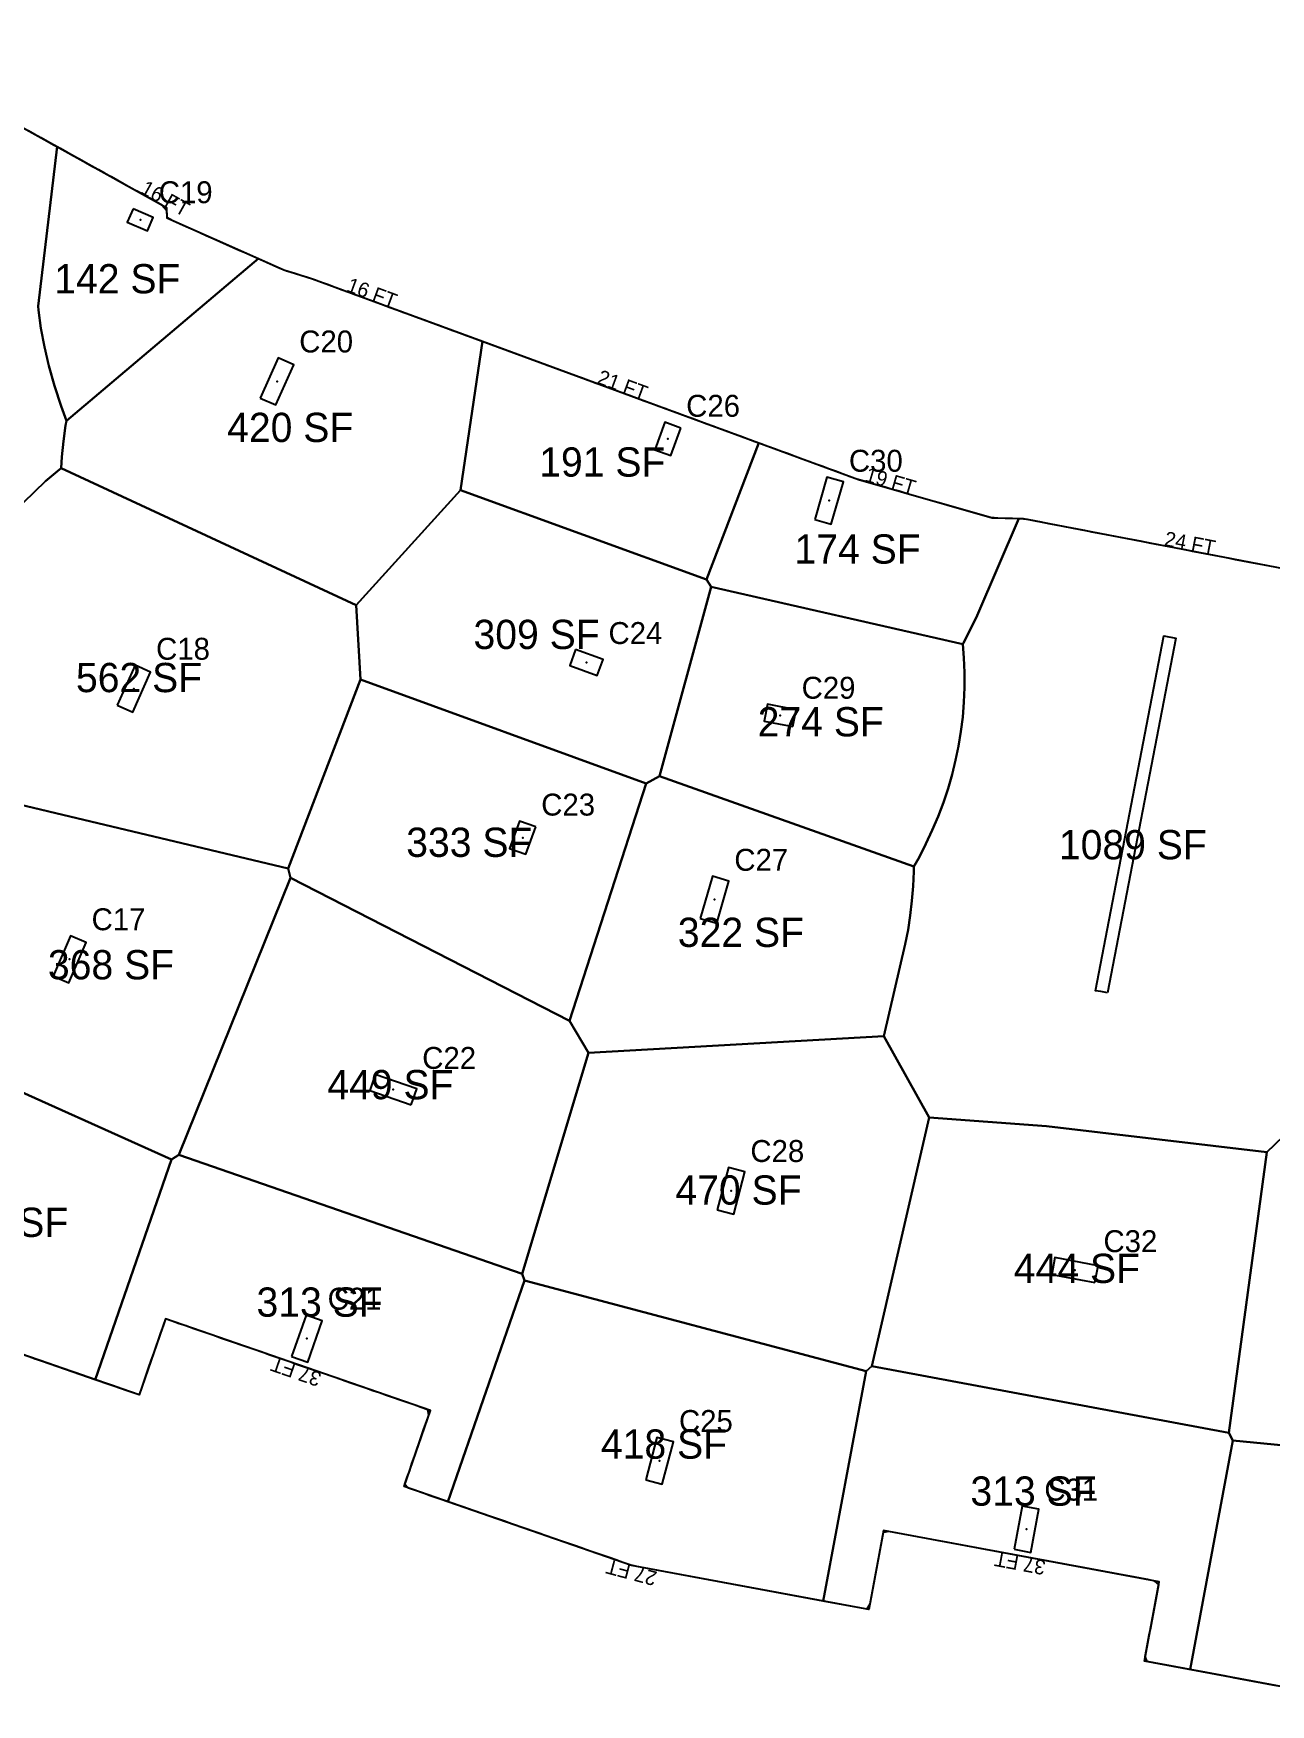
# Model space of a CAD drawing. Header units: metres. Extents: x 3272 to 9634, y 5311 to 56288.
# Drawn here: x 4740 to 5755, y 46299 to 47670 of the extents above; entities that cross this region are included whole.
import ezdxf
from ezdxf.enums import TextEntityAlignment as Align

# ---------------------------------------------------------------- set-up
doc = ezdxf.new("R2010")
doc.units = ezdxf.units.M
for name, color, linetype in [('BOUNDARY', 5, 'Continuous'), ('COL-LABEL', 2, 'Continuous'), ('COLS', 2, 'Continuous'), ('FLOOR_5_AREA_LABELS', 3, 'Continuous'), ('FLOOR_5_BOUNDARY', 5, 'Continuous'), ('FLOOR_5_COLUMNS', 7, 'Continuous'), ('FLOOR_5_FASCADE_COLUMNS', 30, 'Continuous'), ('FLOOR_5_FASCADE_WALLS', 4, 'Continuous'), ('FLOOR_5_LARGE_TRIBUTARY', 6, 'Continuous'), ('FLOOR_5_TRIBUTARY_COL_0', 2, 'Continuous'), ('FLOOR_5_TRIBUTARY_COL_1', 2, 'Continuous'), ('FLOOR_5_TRIBUTARY_COL_103', 2, 'Continuous'), ('FLOOR_5_TRIBUTARY_COL_105', 2, 'Continuous'), ('FLOOR_5_TRIBUTARY_COL_14', 2, 'Continuous'), ('FLOOR_5_TRIBUTARY_COL_15', 2, 'Continuous'), ('FLOOR_5_TRIBUTARY_COL_17', 2, 'Continuous'), ('FLOOR_5_TRIBUTARY_COL_18', 2, 'Continuous'), ('FLOOR_5_TRIBUTARY_COL_2', 2, 'Continuous'), ('FLOOR_5_TRIBUTARY_COL_24', 2, 'Continuous'), ('FLOOR_5_TRIBUTARY_COL_25', 2, 'Continuous'), ('FLOOR_5_TRIBUTARY_COL_3', 2, 'Continuous'), ('FLOOR_5_TRIBUTARY_COL_5', 2, 'Continuous'), ('FLOOR_5_TRIBUTARY_COL_6', 2, 'Continuous'), ('FLOOR_5_TRIBUTARY_COL_7', 2, 'Continuous'), ('FLOOR_5_TRIBUTARY_COL_8', 2, 'Continuous'), ('FLOOR_5_TRIBUTARY_COL_85', 2, 'Continuous'), ('FLOOR_5_TRIBUTARY_COL_86', 2, 'Continuous'), ('FLOOR_5_TRIBUTARY_COL_87', 2, 'Continuous'), ('FLOOR_5_WALL_TRIBUTARY_144', 1, 'Continuous'), ('FLOOR_5_WALL_TRIBUTARY_145', 1, 'Continuous'), ('WALL', 4, 'Continuous')]:
    doc.layers.add(name, color=color, linetype=linetype)

msp = doc.modelspace()

# ---------------------------------------------------------------- linework, layer by layer
at = {"layer": 'BOUNDARY'}
for points in [[(4592, 47670.4), (4849, 47527.7), (4849.4, 47519), (4945.3, 47476.4), (4968.8, 47469.1), (5416.6, 47304.4), (5526.4, 47272.9), (5551.7, 47272.3), (5842, 47216.4)], [(5842.4, 46298.9), (5651.2, 46334.6), (5663.3, 46399.6), (5437.2, 46441.7), (5425.1, 46376.8), (5230.5, 46413.1), (5043.9, 46477.8), (5065.5, 46540.2), (4848.1, 46615.4), (4826.5, 46553.1), (4633, 46620.1)]]:
    msp.add_lwpolyline(points, dxfattribs=at)
at = {"layer": 'COLS'}
for points in [[(4821.8, 47526.6), (4816.9, 47515.6), (4833.4, 47508.3), (4838.2, 47519.3)], [(4926, 47371.2), (4938.7, 47365.5), (4953.4, 47398.4), (4940.6, 47404.1)], [(5270.8, 47346.5), (5257.7, 47351.3), (5249.5, 47328.7), (5262.6, 47323.9)], [(5380.9, 47271.6), (5394.3, 47267.8), (5404.3, 47302.4), (5390.8, 47306.2)], [(5184.6, 47164.8), (5179.8, 47151.7), (5202.4, 47143.5), (5207.1, 47156.6)], [(4808.6, 47119), (4821.4, 47113.3), (4836, 47146.2), (4823.2, 47151.9)], [(5362.9, 47101.6), (5365.5, 47115.4), (5341.9, 47119.9), (5339.3, 47106.1)], [(5151.9, 47019.2), (5138.7, 47024), (5130.5, 47001.5), (5143.7, 46996.7)], [(5286.9, 46944.1), (5300.4, 46940.2), (5310.3, 46974.8), (5296.9, 46978.7)], [(4756, 46896.8), (4768.8, 46891.3), (4783.1, 46924.3), (4770.3, 46929.9)], [(5049.7, 46791.1), (5054.3, 46804.3), (5020.3, 46816.1), (5015.7, 46802.9)], [(5300.8, 46704.9), (5314.3, 46701.3), (5323.5, 46736.1), (5310, 46739.7)], [(5610.5, 46645.3), (5613.1, 46659.1), (5577.7, 46665.7), (5575.1, 46651.9)], [(4951.7, 46584.5), (4964.9, 46579.9), (4976.7, 46613.9), (4963.5, 46618.5)], [(5242.1, 46483.3), (5255.6, 46479.8), (5264.9, 46514.6), (5251.3, 46518.1)], [(5544.2, 46426.4), (5558, 46423.8), (5564.6, 46459.2), (5550.8, 46461.8)]]:
    msp.add_lwpolyline(points, close=True, dxfattribs=at)
at = {"layer": 'FLOOR_5_BOUNDARY'}
for points in [[(4592, 47670.4), (4849, 47527.7), (4849.4, 47519), (4945.3, 47476.4), (4968.8, 47469.1), (5416.6, 47304.4), (5526.4, 47272.9), (5551.7, 47272.3), (5842, 47216.4)], [(5842.4, 46298.9), (5651.2, 46334.6), (5663.3, 46399.6), (5437.2, 46441.7), (5425.1, 46376.8), (5230.5, 46413.1), (5043.9, 46477.8), (5065.5, 46540.2), (4848.1, 46615.4), (4826.5, 46553.1), (4633, 46620.1)]]:
    msp.add_lwpolyline(points, dxfattribs=at)
at = {"layer": 'FLOOR_5_COLUMNS'}
for p in [(4827.6, 47517.5), (4939.7, 47384.8), (5260.2, 47337.6), (5392.6, 47287), (5193.5, 47154.1), (4822.3, 47132.6), (5352.4, 47110.7), (5141.2, 47010.3), (5298.6, 46959.5), (4769.5, 46910.6), (5035, 46803.6), (5312.2, 46720.5), (5594.1, 46655.5), (4964.2, 46599.2), (5253.5, 46498.9), (5554.4, 46442.8)]:
    msp.add_point(p, dxfattribs=at)
at = {"layer": 'FLOOR_5_FASCADE_COLUMNS'}
for points in [[(4761.7, 47576.2), (4766.9, 47573.3), (4772.2, 47570.3), (4777.4, 47567.4), (4782.7, 47564.5), (4787.9, 47561.6), (4793.2, 47558.7), (4798.4, 47555.8), (4803.6, 47552.9), (4808.9, 47549.9), (4814.1, 47547), (4819.4, 47544.1), (4824.6, 47541.2), (4829.9, 47538.3), (4835.1, 47535.4), (4840.4, 47532.5), (4845.6, 47529.5), (4849.1, 47525.5), (4849.3, 47519.5), (4854.3, 47516.8), (4859.8, 47514.3), (4865.3, 47511.9), (4870.8, 47509.5), (4876.3, 47507), (4881.7, 47504.6), (4887.2, 47502.2), (4892.7, 47499.7), (4898.2, 47497.3), (4903.7, 47494.8), (4909.2, 47492.4), (4914.6, 47490), (4920.1, 47487.5), (4925.6, 47485.1)], [(4925.6, 47485.1), (4931.1, 47482.7), (4936.6, 47480.2), (4942.1, 47477.8), (4947.6, 47475.6), (4953.4, 47473.9), (4959.1, 47472.1), (4964.8, 47470.3), (4970.5, 47468.4), (4976.2, 47466.3), (4981.8, 47464.3), (4987.4, 47462.2), (4993.1, 47460.1), (4998.7, 47458.1), (5004.3, 47456), (5010, 47453.9), (5015.6, 47451.9), (5021.2, 47449.8), (5026.8, 47447.7), (5032.5, 47445.6), (5038.1, 47443.6), (5043.7, 47441.5), (5049.4, 47439.4), (5055, 47437.4), (5060.6, 47435.3), (5066.3, 47433.2), (5071.9, 47431.2), (5077.5, 47429.1), (5083.2, 47427), (5088.8, 47424.9), (5094.4, 47422.9), (5100.1, 47420.8), (5105.7, 47418.7)], [(5105.7, 47418.7), (5111.3, 47416.7), (5117, 47414.6), (5122.6, 47412.5), (5128.2, 47410.4), (5133.8, 47408.4), (5139.5, 47406.3), (5145.1, 47404.2), (5150.7, 47402.2), (5156.4, 47400.1), (5162, 47398), (5167.6, 47396), (5173.3, 47393.9), (5178.9, 47391.8), (5184.5, 47389.7), (5190.2, 47387.7), (5195.8, 47385.6), (5201.4, 47383.5), (5207.1, 47381.5), (5212.7, 47379.4), (5218.3, 47377.3), (5223.9, 47375.3), (5229.6, 47373.2), (5235.2, 47371.1), (5240.8, 47369), (5246.5, 47367), (5252.1, 47364.9), (5257.7, 47362.8), (5263.4, 47360.8), (5269, 47358.7), (5274.6, 47356.6), (5280.3, 47354.6), (5285.9, 47352.5), (5291.5, 47350.4), (5297.2, 47348.3), (5302.8, 47346.3), (5308.4, 47344.2), (5314.1, 47342.1), (5319.7, 47340.1), (5325.3, 47338), (5330.9, 47335.9), (5336.6, 47333.8)], [(5336.6, 47333.8), (5342.2, 47331.8), (5347.8, 47329.7), (5353.5, 47327.6), (5359.1, 47325.6), (5364.7, 47323.5), (5370.4, 47321.4), (5376, 47319.4), (5381.6, 47317.3), (5387.3, 47315.2), (5392.9, 47313.1), (5398.5, 47311.1), (5404.2, 47309), (5409.8, 47306.9), (5415.4, 47304.9), (5421.2, 47303.1), (5426.9, 47301.5), (5432.7, 47299.8), (5438.5, 47298.2), (5444.2, 47296.5), (5450, 47294.9), (5455.8, 47293.2), (5461.5, 47291.5), (5467.3, 47289.9), (5473.1, 47288.2), (5478.8, 47286.6), (5484.6, 47284.9), (5490.4, 47283.3), (5496.1, 47281.6), (5501.9, 47280), (5507.7, 47278.3), (5513.4, 47276.7), (5519.2, 47275), (5525, 47273.3), (5530.9, 47272.8), (5536.9, 47272.7), (5542.9, 47272.5), (5548.9, 47272.4)], [(5081.6, 46464.7), (5075.9, 46466.7), (5070.3, 46468.6), (5064.6, 46470.6), (5058.9, 46472.6), (5053.3, 46474.5), (5047.6, 46476.5), (5044.5, 46479.7), (5046.5, 46485.4), (5048.5, 46491.1), (5050.4, 46496.7), (5052.4, 46502.4), (5054.4, 46508.1), (5056.3, 46513.8), (5058.3, 46519.4), (5060.2, 46525.1), (5062.2, 46530.8), (5064.2, 46536.4), (5063.5, 46540.8), (5057.8, 46542.8), (5052.2, 46544.8), (5046.5, 46546.7), (5040.8, 46548.7), (5035.2, 46550.6), (5029.5, 46552.6), (5023.8, 46554.6), (5018.2, 46556.5), (5012.5, 46558.5), (5006.8, 46560.5), (5001.1, 46562.4), (4995.5, 46564.4), (4989.8, 46566.4), (4984.1, 46568.3), (4978.5, 46570.3), (4972.8, 46572.2), (4967.1, 46574.2), (4961.5, 46576.2), (4955.8, 46578.1), (4950.1, 46580.1), (4944.5, 46582.1), (4938.8, 46584), (4933.1, 46586), (4927.4, 46588), (4921.8, 46589.9), (4916.1, 46591.9), (4910.4, 46593.8), (4904.8, 46595.8), (4899.1, 46597.8), (4893.4, 46599.7), (4887.8, 46601.7), (4882.1, 46603.7), (4876.4, 46605.6), (4870.7, 46607.6), (4865.1, 46609.6), (4859.4, 46611.5), (4853.7, 46613.5), (4848.1, 46615.4), (4846.2, 46609.7), (4844.2, 46604), (4842.2, 46598.3), (4840.3, 46592.7), (4838.3, 46587), (4836.3, 46581.3), (4834.4, 46575.7), (4832.4, 46570), (4830.4, 46564.3), (4828.5, 46558.7), (4826.5, 46553.1), (4820.8, 46555.1), (4815.1, 46557), (4809.5, 46559), (4803.8, 46560.9), (4798.1, 46562.9), (4792.5, 46564.9)], [(4792.5, 46564.9), (4786.8, 46566.8), (4781.1, 46568.8), (4775.4, 46570.8), (4769.8, 46572.7), (4764.1, 46574.7), (4758.4, 46576.7), (4752.8, 46578.6), (4747.1, 46580.6), (4741.4, 46582.5), (4735.8, 46584.5)], [(5388.2, 46383.7), (5382.3, 46384.8), (5376.4, 46385.9), (5370.5, 46387), (5364.6, 46388.1), (5358.7, 46389.2), (5352.8, 46390.3), (5346.9, 46391.4), (5341, 46392.5), (5335.1, 46393.6), (5329.2, 46394.7), (5323.3, 46395.8), (5317.4, 46396.9), (5311.5, 46398), (5305.6, 46399.1), (5299.7, 46400.2), (5293.8, 46401.3), (5287.9, 46402.4), (5282, 46403.5), (5276.1, 46404.6), (5270.2, 46405.7), (5264.3, 46406.8), (5258.4, 46407.9), (5252.5, 46409), (5246.6, 46410.1), (5240.7, 46411.2), (5234.8, 46412.3), (5229, 46413.7), (5223.3, 46415.6), (5217.7, 46417.6), (5212, 46419.5), (5206.3, 46421.5), (5200.7, 46423.5), (5195, 46425.4), (5189.3, 46427.4), (5183.6, 46429.4), (5178, 46431.3), (5172.3, 46433.3), (5166.6, 46435.3), (5161, 46437.2), (5155.3, 46439.2), (5149.6, 46441.2), (5144, 46443.1), (5138.3, 46445.1), (5132.6, 46447), (5127, 46449), (5121.3, 46451), (5115.6, 46452.9), (5109.9, 46454.9), (5104.3, 46456.9), (5098.6, 46458.8), (5092.9, 46460.8), (5087.3, 46462.8), (5081.6, 46464.7)], [(5688.8, 46327.6), (5682.9, 46328.7), (5677, 46329.8), (5671.1, 46330.9), (5665.2, 46332), (5659.3, 46333.1), (5653.4, 46334.2), (5651.9, 46338.3), (5653, 46344.2), (5654.1, 46350.1), (5655.2, 46356), (5656.3, 46361.9), (5657.4, 46367.8), (5658.5, 46373.7), (5659.6, 46379.6), (5660.7, 46385.5), (5661.8, 46391.4), (5662.9, 46397.3), (5659.8, 46400.3), (5653.9, 46401.4), (5648, 46402.5), (5642.1, 46403.6), (5636.2, 46404.7), (5630.3, 46405.8), (5624.4, 46406.9), (5618.5, 46408), (5612.6, 46409.1), (5606.7, 46410.2), (5600.8, 46411.3), (5594.9, 46412.4), (5589, 46413.5), (5583.1, 46414.6), (5577.2, 46415.7), (5571.3, 46416.8), (5565.4, 46417.9), (5559.5, 46419), (5553.6, 46420.1), (5547.7, 46421.2), (5541.8, 46422.3), (5535.9, 46423.4), (5530, 46424.5), (5524.1, 46425.6), (5518.2, 46426.7), (5512.3, 46427.8), (5506.4, 46428.8), (5500.5, 46429.9), (5494.6, 46431), (5488.7, 46432.1), (5482.8, 46433.2), (5476.9, 46434.3), (5471, 46435.4), (5465.1, 46436.5), (5459.2, 46437.6), (5453.3, 46438.7), (5447.4, 46439.8), (5441.5, 46440.9), (5436.9, 46440.1), (5435.8, 46434.2), (5434.7, 46428.3), (5433.6, 46422.4), (5432.5, 46416.5), (5431.4, 46410.6), (5430.3, 46404.8), (5429.2, 46398.9), (5428.1, 46393), (5427, 46387.1), (5425.9, 46381.2), (5423.6, 46377.1), (5417.7, 46378.2), (5411.8, 46379.3), (5405.9, 46380.4), (5400, 46381.5), (5394.1, 46382.6), (5388.2, 46383.7)], [(5759.5, 46314.3), (5753.6, 46315.4), (5747.7, 46316.5), (5741.8, 46317.6), (5735.9, 46318.7), (5730.1, 46319.8), (5724.2, 46320.9), (5718.3, 46322.1), (5712.4, 46323.2), (5706.5, 46324.3), (5700.6, 46325.4), (5694.7, 46326.5), (5688.8, 46327.6)]]:
    msp.add_lwpolyline(points, dxfattribs=at)
at = {"layer": 'FLOOR_5_FASCADE_WALLS'}
for points in [[(4735.5, 47590.7), (4740.7, 47587.8), (4745.9, 47584.9), (4751.2, 47582), (4756.4, 47579.1), (4761.7, 47576.2)], [(5548.9, 47272.4), (5554.9, 47271.7), (5560.7, 47270.6), (5566.6, 47269.5), (5572.5, 47268.3), (5578.4, 47267.2), (5584.3, 47266.1), (5590.2, 47264.9), (5596.1, 47263.8), (5602, 47262.7), (5607.9, 47261.5), (5613.8, 47260.4), (5619.7, 47259.2), (5625.6, 47258.1), (5631.4, 47257), (5637.3, 47255.8), (5643.2, 47254.7), (5649.1, 47253.6), (5655, 47252.4), (5660.9, 47251.3), (5666.8, 47250.2), (5672.7, 47249), (5678.6, 47247.9), (5684.5, 47246.8), (5690.4, 47245.6), (5696.3, 47244.5), (5702.1, 47243.4), (5708, 47242.2), (5713.9, 47241.1), (5719.8, 47240), (5725.7, 47238.8), (5731.6, 47237.7), (5737.5, 47236.6), (5743.4, 47235.4), (5749.3, 47234.3), (5755.2, 47233.2)]]:
    msp.add_lwpolyline(points, dxfattribs=at)
at = {"layer": 'FLOOR_5_LARGE_TRIBUTARY'}
for points in [[(4713.7, 47602.8), (4759.3, 47577.5), (4743.7, 47446.7), (4744, 47443.4), (4746, 47428.6), (4748.9, 47413.3), (4752.6, 47397.5), (4757.2, 47381.2), (4762.6, 47364.5), (4766.9, 47352.5), (4766.3, 47348.7), (4764.6, 47335.9), (4763.2, 47322.9), (4762.6, 47313.7), (4759.5, 47311.2), (4749.9, 47302.9), (4740.7, 47294.3), (4731.8, 47285.5)], [(5785.5, 46784.9), (5751.7, 46752.2), (5570.8, 46773.5), (5474.5, 46780.7), (5437.5, 46847.5), (5455, 46923), (5455, 46923), (5457.3, 46934.7), (5459.1, 46946.6), (5460.5, 46958.6), (5461.5, 46970.6), (5462, 46982.7), (5462, 46986.6), (5466.3, 46994.1), (5472, 47005.2), (5477.2, 47016.4), (5482, 47027.7), (5486.3, 47039.1), (5490.1, 47050.6), (5493.5, 47062.2), (5496.3, 47073.9), (5498.7, 47085.6), (5500.6, 47097.5), (5502.1, 47109.4), (5503, 47121.5), (5503.5, 47133.6), (5503.5, 47145.8), (5503, 47158.1), (5502.2, 47169.3), (5502.8, 47170.4), (5508.6, 47181.5), (5513.9, 47192.7), (5548.2, 47272.4), (5551.7, 47272.3), (5591.3, 47264.7), (5688.4, 47246), (5824.9, 47219.7)]]:
    msp.add_lwpolyline(points, dxfattribs=at)
for points in [[(4762.6, 47364.5), (4757.2, 47381.2), (4752.6, 47397.5), (4748.9, 47413.3), (4746, 47428.6), (4744, 47443.4), (4743.7, 47446.7), (4759.3, 47577.5), (4849, 47527.7), (4849.4, 47519), (4924.5, 47485.6), (4766.9, 47352.5), (4762.6, 47364.5)], [(4766.3, 47348.7), (4766.9, 47352.5), (4924.5, 47485.6), (4945.3, 47476.4), (4968.8, 47469.1), (5108.2, 47417.8), (5090.2, 47295.5), (5004.5, 47201.2), (4762.6, 47313.7), (4763.2, 47322.9), (4764.6, 47335.9), (4766.3, 47348.7)], [(5108.2, 47417.8), (5334.8, 47334.5), (5291.9, 47222.2), (5090.2, 47295.5), (5108.2, 47417.8)], [(5513.9, 47192.7), (5508.6, 47181.5), (5502.8, 47170.4), (5502.2, 47169.3), (5295.8, 47216.3), (5291.9, 47222.2), (5334.8, 47334.5), (5416.6, 47304.4), (5526.4, 47272.9), (5548.2, 47272.4), (5513.9, 47192.7)], [(4707.5, 47257.8), (4715.2, 47267.2), (4723.3, 47276.4), (4731.8, 47285.5), (4740.7, 47294.3), (4749.9, 47302.9), (4759.5, 47311.2), (4762.6, 47313.7), (5004.5, 47201.2), (5008.1, 47140.1), (4948.7, 46985.2), (4688.1, 47047.2), (4627.4, 47101.7), (4701, 47249.2), (4707.5, 47257.8)], [(5090.2, 47295.5), (5291.9, 47222.2), (5295.8, 47216.3), (5253.4, 47060.8), (5242.5, 47054.9), (5008.1, 47140.1), (5004.5, 47201.2), (5090.2, 47295.5)], [(5295.8, 47216.3), (5502.2, 47169.3), (5503, 47158.1), (5503.5, 47145.8), (5503.5, 47133.6), (5503, 47121.5), (5502.1, 47109.4), (5500.6, 47097.5), (5498.7, 47085.6), (5496.3, 47073.9), (5493.5, 47062.2), (5490.1, 47050.6), (5486.3, 47039.1), (5482, 47027.7), (5477.2, 47016.4), (5472, 47005.2), (5466.3, 46994.1), (5462, 46986.6), (5253.4, 47060.8), (5295.8, 47216.3)], [(4948.7, 46985.2), (5008.1, 47140.1), (5242.5, 47054.9), (5179.6, 46860), (4950.8, 46977.5), (4948.7, 46985.2)], [(5242.5, 47054.9), (5253.4, 47060.8), (5462, 46986.6), (5462, 46982.7), (5461.5, 46970.6), (5460.5, 46958.6), (5459.1, 46946.6), (5457.3, 46934.7), (5455, 46923), (5437.5, 46847.5), (5195.1, 46833.7), (5179.6, 46860), (5242.5, 47054.9)], [(4688.1, 47047.2), (4948.7, 46985.2), (4950.8, 46977.5), (4859.2, 46750), (4853.2, 46746.3), (4697.2, 46816.2), (4688.1, 47047.2)], [(4950.8, 46977.5), (5179.6, 46860), (5195.1, 46833.7), (5140.7, 46652.5), (4859.2, 46750), (4950.8, 46977.5)], [(5140.7, 46652.5), (5195.1, 46833.7), (5437.5, 46847.5), (5474.5, 46780.7), (5427.5, 46576.6), (5422.9, 46572.6), (5142.7, 46646.8), (5140.7, 46652.5)], [(4640, 46800.2), (4697.2, 46816.2), (4853.2, 46746.3), (4790.6, 46565.5), (4633, 46620.1), (4572.6, 46650.2), (4640, 46800.2)], [(5785.5, 46784.9), (6034.4, 46724.5), (5893.3, 46499.2), (5723.7, 46515.6), (5720.4, 46521.9), (5751.7, 46752.2), (5785.5, 46784.9)], [(5474.5, 46780.7), (5570.8, 46773.5), (5751.7, 46752.2), (5720.4, 46521.9), (5427.5, 46576.6), (5474.5, 46780.7)], [(4853.2, 46746.3), (4859.2, 46750), (5140.7, 46652.5), (5142.7, 46646.8), (5079.8, 46465.3), (5043.9, 46477.8), (5065.5, 46540.2), (4848.1, 46615.4), (4826.5, 46553.1), (4790.6, 46565.5), (4853.2, 46746.3)], [(5142.7, 46646.8), (5422.9, 46572.6), (5387.7, 46383.8), (5230.5, 46413.1), (5079.8, 46465.3), (5142.7, 46646.8)], [(5422.9, 46572.6), (5427.5, 46576.6), (5720.4, 46521.9), (5723.7, 46515.6), (5688.6, 46327.6), (5651.2, 46334.6), (5663.3, 46399.6), (5437.2, 46441.7), (5425.1, 46376.8), (5387.7, 46383.8), (5422.9, 46572.6)], [(5723.7, 46515.6), (5893.3, 46499.2), (5935.6, 46456.6), (5926.3, 46360), (5849.6, 46364.2), (5842.4, 46298.9), (5688.6, 46327.6), (5723.7, 46515.6)]]:
    msp.add_lwpolyline(points, close=True, dxfattribs=at)
at = {"layer": 'FLOOR_5_TRIBUTARY_COL_0'}
msp.add_lwpolyline([(5142.7, 46646.8), (5422.9, 46572.6), (5387.7, 46383.8), (5230.5, 46413.1), (5079.8, 46465.3), (5142.7, 46646.8)], close=True, dxfattribs=at)
at = {"layer": 'FLOOR_5_TRIBUTARY_COL_1'}
msp.add_lwpolyline([(4853.2, 46746.3), (4859.2, 46750), (5140.7, 46652.5), (5142.7, 46646.8), (5079.8, 46465.3), (5043.9, 46477.8), (5065.5, 46540.2), (4848.1, 46615.4), (4826.5, 46553.1), (4790.6, 46565.5), (4853.2, 46746.3)], close=True, dxfattribs=at)
at = {"layer": 'FLOOR_5_TRIBUTARY_COL_103'}
msp.add_lwpolyline([(5295.8, 47216.3), (5502.2, 47169.3), (5503, 47158.1), (5503.5, 47145.8), (5503.5, 47133.6), (5503, 47121.5), (5502.1, 47109.4), (5500.6, 47097.5), (5498.7, 47085.6), (5496.3, 47073.9), (5493.5, 47062.2), (5490.1, 47050.6), (5486.3, 47039.1), (5482, 47027.7), (5477.2, 47016.4), (5472, 47005.2), (5466.3, 46994.1), (5462, 46986.6), (5253.4, 47060.8), (5295.8, 47216.3)], close=True, dxfattribs=at)
at = {"layer": 'FLOOR_5_TRIBUTARY_COL_105'}
msp.add_lwpolyline([(5090.2, 47295.5), (5291.9, 47222.2), (5295.8, 47216.3), (5253.4, 47060.8), (5242.5, 47054.9), (5008.1, 47140.1), (5004.5, 47201.2), (5090.2, 47295.5)], close=True, dxfattribs=at)
at = {"layer": 'FLOOR_5_TRIBUTARY_COL_14'}
msp.add_lwpolyline([(5474.5, 46780.7), (5570.8, 46773.5), (5751.7, 46752.2), (5720.4, 46521.9), (5427.5, 46576.6), (5474.5, 46780.7)], close=True, dxfattribs=at)
at = {"layer": 'FLOOR_5_TRIBUTARY_COL_15'}
msp.add_lwpolyline([(4950.8, 46977.5), (5179.6, 46860), (5195.1, 46833.7), (5140.7, 46652.5), (4859.2, 46750), (4950.8, 46977.5)], close=True, dxfattribs=at)
at = {"layer": 'FLOOR_5_TRIBUTARY_COL_17'}
msp.add_lwpolyline([(4766.3, 47348.7), (4766.9, 47352.5), (4924.5, 47485.6), (4945.3, 47476.4), (4968.8, 47469.1), (5108.2, 47417.8), (5090.2, 47295.5), (5004.5, 47201.2), (4762.6, 47313.7), (4763.2, 47322.9), (4764.6, 47335.9), (4766.3, 47348.7)], close=True, dxfattribs=at)
at = {"layer": 'FLOOR_5_TRIBUTARY_COL_18'}
msp.add_lwpolyline([(5513.9, 47192.7), (5508.6, 47181.5), (5502.8, 47170.4), (5502.2, 47169.3), (5295.8, 47216.3), (5291.9, 47222.2), (5334.8, 47334.5), (5416.6, 47304.4), (5526.4, 47272.9), (5548.2, 47272.4), (5513.9, 47192.7)], close=True, dxfattribs=at)
at = {"layer": 'FLOOR_5_TRIBUTARY_COL_2'}
msp.add_lwpolyline([(5422.9, 46572.6), (5427.5, 46576.6), (5720.4, 46521.9), (5723.7, 46515.6), (5688.6, 46327.6), (5651.2, 46334.6), (5663.3, 46399.6), (5437.2, 46441.7), (5425.1, 46376.8), (5387.7, 46383.8), (5422.9, 46572.6)], close=True, dxfattribs=at)
at = {"layer": 'FLOOR_5_TRIBUTARY_COL_24'}
msp.add_lwpolyline([(4707.5, 47257.8), (4715.2, 47267.2), (4723.3, 47276.4), (4731.8, 47285.5), (4740.7, 47294.3), (4749.9, 47302.9), (4759.5, 47311.2), (4762.6, 47313.7), (5004.5, 47201.2), (5008.1, 47140.1), (4948.7, 46985.2), (4688.1, 47047.2), (4627.4, 47101.7), (4701, 47249.2), (4707.5, 47257.8)], close=True, dxfattribs=at)
at = {"layer": 'FLOOR_5_TRIBUTARY_COL_25'}
msp.add_lwpolyline([(5242.5, 47054.9), (5253.4, 47060.8), (5462, 46986.6), (5462, 46982.7), (5461.5, 46970.6), (5460.5, 46958.6), (5459.1, 46946.6), (5457.3, 46934.7), (5455, 46923), (5437.5, 46847.5), (5195.1, 46833.7), (5179.6, 46860), (5242.5, 47054.9)], close=True, dxfattribs=at)
at = {"layer": 'FLOOR_5_TRIBUTARY_COL_3'}
msp.add_lwpolyline([(5723.7, 46515.6), (5893.3, 46499.2), (5935.6, 46456.6), (5926.3, 46360), (5849.6, 46364.2), (5842.4, 46298.9), (5688.6, 46327.6), (5723.7, 46515.6)], close=True, dxfattribs=at)
at = {"layer": 'FLOOR_5_TRIBUTARY_COL_5'}
msp.add_lwpolyline([(5785.5, 46784.9), (6034.4, 46724.5), (5893.3, 46499.2), (5723.7, 46515.6), (5720.4, 46521.9), (5751.7, 46752.2), (5785.5, 46784.9)], close=True, dxfattribs=at)
at = {"layer": 'FLOOR_5_TRIBUTARY_COL_6'}
msp.add_lwpolyline([(5140.7, 46652.5), (5195.1, 46833.7), (5437.5, 46847.5), (5474.5, 46780.7), (5427.5, 46576.6), (5422.9, 46572.6), (5142.7, 46646.8), (5140.7, 46652.5)], close=True, dxfattribs=at)
at = {"layer": 'FLOOR_5_TRIBUTARY_COL_7'}
msp.add_lwpolyline([(4640, 46800.2), (4697.2, 46816.2), (4853.2, 46746.3), (4790.6, 46565.5), (4633, 46620.1), (4572.6, 46650.2), (4640, 46800.2)], close=True, dxfattribs=at)
at = {"layer": 'FLOOR_5_TRIBUTARY_COL_8'}
msp.add_lwpolyline([(4688.1, 47047.2), (4948.7, 46985.2), (4950.8, 46977.5), (4859.2, 46750), (4853.2, 46746.3), (4697.2, 46816.2), (4688.1, 47047.2)], close=True, dxfattribs=at)
at = {"layer": 'FLOOR_5_TRIBUTARY_COL_85'}
msp.add_lwpolyline([(4762.6, 47364.5), (4757.2, 47381.2), (4752.6, 47397.5), (4748.9, 47413.3), (4746, 47428.6), (4744, 47443.4), (4743.7, 47446.7), (4759.3, 47577.5), (4849, 47527.7), (4849.4, 47519), (4924.5, 47485.6), (4766.9, 47352.5), (4762.6, 47364.5)], close=True, dxfattribs=at)
at = {"layer": 'FLOOR_5_TRIBUTARY_COL_86'}
msp.add_lwpolyline([(5108.2, 47417.8), (5334.8, 47334.5), (5291.9, 47222.2), (5090.2, 47295.5), (5108.2, 47417.8)], close=True, dxfattribs=at)
at = {"layer": 'FLOOR_5_TRIBUTARY_COL_87'}
msp.add_lwpolyline([(4948.7, 46985.2), (5008.1, 47140.1), (5242.5, 47054.9), (5179.6, 46860), (4950.8, 46977.5), (4948.7, 46985.2)], close=True, dxfattribs=at)
at = {"layer": 'FLOOR_5_WALL_TRIBUTARY_144'}
msp.add_lwpolyline([(5785.5, 46784.9), (5751.7, 46752.2), (5570.8, 46773.5), (5474.5, 46780.7), (5437.5, 46847.5), (5455, 46923), (5455, 46923), (5457.3, 46934.7), (5459.1, 46946.6), (5460.5, 46958.6), (5461.5, 46970.6), (5462, 46982.7), (5462, 46986.6), (5466.3, 46994.1), (5472, 47005.2), (5477.2, 47016.4), (5482, 47027.7), (5486.3, 47039.1), (5490.1, 47050.6), (5493.5, 47062.2), (5496.3, 47073.9), (5498.7, 47085.6), (5500.6, 47097.5), (5502.1, 47109.4), (5503, 47121.5), (5503.5, 47133.6), (5503.5, 47145.8), (5503, 47158.1), (5502.2, 47169.3), (5502.8, 47170.4), (5508.6, 47181.5), (5513.9, 47192.7), (5548.2, 47272.4), (5551.7, 47272.3), (5591.3, 47264.7), (5688.4, 47246), (5824.9, 47219.7)], dxfattribs=at)
at = {"layer": 'FLOOR_5_WALL_TRIBUTARY_145'}
msp.add_lwpolyline([(4713.7, 47602.8), (4759.3, 47577.5), (4743.7, 47446.7), (4744, 47443.4), (4746, 47428.6), (4748.9, 47413.3), (4752.6, 47397.5), (4757.2, 47381.2), (4762.6, 47364.5), (4766.9, 47352.5), (4766.3, 47348.7), (4764.6, 47335.9), (4763.2, 47322.9), (4762.6, 47313.7), (4759.5, 47311.2), (4749.9, 47302.9), (4740.7, 47294.3), (4731.8, 47285.5)], dxfattribs=at)
at = {"layer": 'WALL'}
msp.add_lwpolyline([(5620.9, 46882.9), (5615.3, 46884), (5611.1, 46884.8), (5667.2, 47176.1), (5677, 47174.2)], close=True, dxfattribs=at)

# ---------------------------------------------------------------- texts
at = {"layer": 'COL-LABEL'}
for s, p in [('C19', (4842.7, 47531.1)), ('C20', (4957.9, 47408.6)), ('C26', (5275.3, 47355.8)), ('C30', (5408.8, 47310.7)), ('C24', (5211.6, 47169.3)), ('C18', (4840.5, 47156.4)), ('C29', (5370, 47124.4)), ('C23', (5156.4, 47028.5)), ('C27', (5314.8, 46983.2)), ('C17', (4787.6, 46934.4)), ('C22', (5058.8, 46820.6)), ('C28', (5328, 46744.2)), ('C32', (5617.6, 46670.2)), ('C21', (4981.2, 46623)), ('C25', (5269.4, 46522.6)), ('C31', (5569.1, 46466.3))]:
    msp.add_text(s, height=18, dxfattribs=at).set_placement(p)
at = {"layer": 'FLOOR_5_AREA_LABELS'}
for s, p in [('142 SF', (4808.7, 47469.1)), ('420 SF', (4950.5, 47347.1)), ('191 SF', (5206.5, 47318.7)), ('174 SF', (5415.9, 47247.3)), ('309 SF', (5152.6, 47177.2)), ('562 SF', (4826.5, 47141.8)), ('274 SF', (5385.7, 47105.5)), ('333 SF', (5097.4, 47006.6)), ('1089 SF', (5641.7, 47004.6)), ('322 SF', (5320.2, 46932.7)), ('368 SF', (4803.5, 46906.1)), ('449 SF', (5032.7, 46807.7)), ('470 SF', (5318.2, 46721.2)), ('307 SF', (4716.7, 46694.7)), ('444 SF', (5595.8, 46656.9)), ('313 SF', (4974.6, 46629.2)), ('418 SF', (5257.1, 46512.7)), ('313 SF', (5560.2, 46474.1))]:
    msp.add_text(s, height=24, dxfattribs=at).set_placement(p, align=Align.MIDDLE_CENTER)
at = {"layer": 'FLOOR_5_FASCADE_COLUMNS'}
for s, rotation, p in [('16 FT', -29.0512, (4848.1, 47535)), ('16 FT', -20.2338, (5017.7, 47457.5)), ('21 FT', -20.1853, (5223.2, 47381.9)), ('19 FT', -16.1391, (5443, 47303.1)), ('37 FT', 160.895, (4955.3, 46572)), ('27 FT', 165.1957, (5230.4, 46407.2)), ('37 FT', 169.4221, (5549.2, 46414.8))]:
    msp.add_text(s, height=12, rotation=rotation, dxfattribs=at).set_placement(p, align=Align.MIDDLE_CENTER)
at = {"layer": 'FLOOR_5_FASCADE_WALLS'}
msp.add_text('24 FT', height=12, rotation=-10.8026, dxfattribs=at).set_placement((5688.6, 47252.1), align=Align.MIDDLE_CENTER)

doc.saveas('drawing.dxf')
